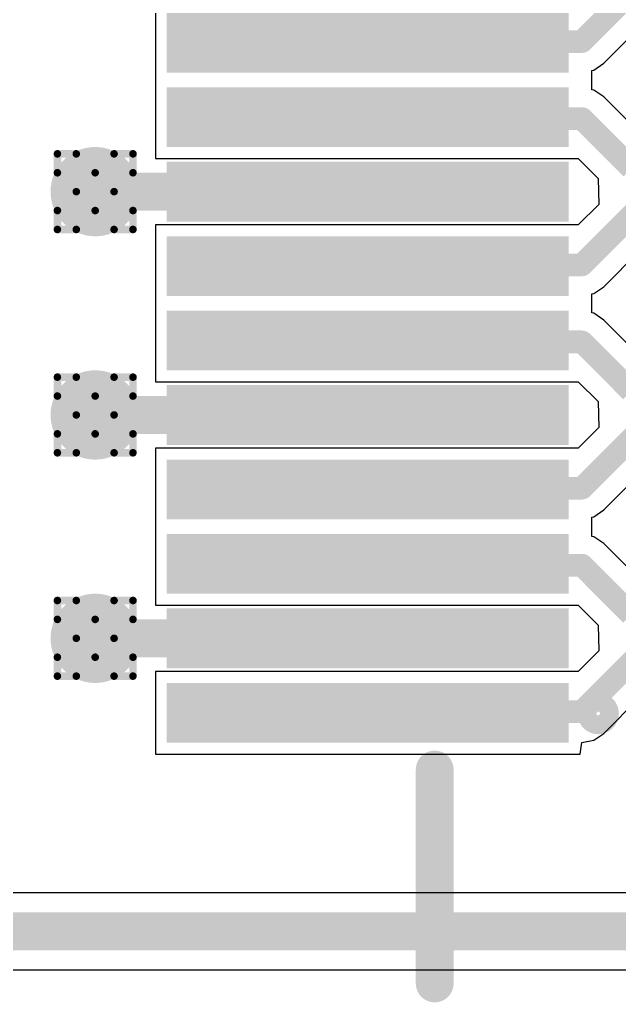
# Model space of a CAD drawing. Header units: inches. Extents: x -0.2 to 17.4, y -0.2 to 2.6.
# Drawn here: x 0.3122 to 0.4709, y 0.1342 to 0.3941 of the extents above; entities that cross this region are included whole.
import ezdxf

# ---------------------------------------------------------------- set-up
doc = ezdxf.new("R2010")
doc.units = ezdxf.units.IN
doc.header["$MEASUREMENT"] = 0
for name, color, linetype in [('Bottom Layer', 5, 'Continuous'), ('Drill Drawing', 1, 'Continuous'), ('Top Layer', 1, 'Continuous'), ('Top Overlay', 2, 'Continuous'), ('Top Solder', 216, 'Continuous'), ('Via Holes', 16, 'Continuous')]:
    doc.layers.add(name, color=color, linetype=linetype)

# ---------------------------------------------------------------- blocks, each defined once
blk = doc.blocks.new('HD_A_05H9191N_4')
at = {"layer": 'Top Layer'}
for points in [[(-0.00591, 0.18348), (0.00591, 0.18348), (0.00591, 0.08112), (-0.00591, 0.08112)], [(0.01378, 0.18348), (0.0256, 0.18348), (0.0256, 0.08112), (0.01378, 0.08112)], [(0.03347, 0.18348), (0.04529, 0.18348), (0.04529, 0.08112), (0.03347, 0.08112)], [(0.05316, 0.18348), (0.06498, 0.18348), (0.06498, 0.08112), (0.05316, 0.08112)], [(0.07284, 0.18348), (0.08466, 0.18348), (0.08466, 0.08112), (0.07284, 0.08112)], [(0.09253, 0.18348), (0.10435, 0.18348), (0.10435, 0.08112), (0.09253, 0.08112)], [(0.11222, 0.18348), (0.12404, 0.18348), (0.12404, 0.08112), (0.11222, 0.08112)], [(0.13191, 0.18348), (0.14373, 0.18348), (0.14373, 0.08112), (0.13191, 0.08112)], [(0.1516, 0.18348), (0.16342, 0.18348), (0.16342, 0.08112), (0.1516, 0.08112)], [(0.17129, 0.18348), (0.18311, 0.18348), (0.18311, 0.08112), (0.17129, 0.08112)]]:
    blk.add_hatch(color=1, dxfattribs=at).paths.add_polyline_path(points)
at = {"layer": 'Top Solder'}
for points in [[(-0.00791, 0.18548), (0.00791, 0.18548), (0.00791, 0.07912), (-0.00791, 0.07912)], [(0.01178, 0.18548), (0.0276, 0.18548), (0.0276, 0.07912), (0.01178, 0.07912)], [(0.03147, 0.18548), (0.04729, 0.18548), (0.04729, 0.07912), (0.03147, 0.07912)], [(0.05116, 0.18548), (0.06698, 0.18548), (0.06698, 0.07912), (0.05116, 0.07912)], [(0.07084, 0.18548), (0.08666, 0.18548), (0.08666, 0.07912), (0.07084, 0.07912)], [(0.09053, 0.18548), (0.10635, 0.18548), (0.10635, 0.07912), (0.09053, 0.07912)], [(0.11022, 0.18548), (0.12604, 0.18548), (0.12604, 0.07912), (0.11022, 0.07912)], [(0.12991, 0.18548), (0.14573, 0.18548), (0.14573, 0.07912), (0.12991, 0.07912)], [(0.1496, 0.18548), (0.16542, 0.18548), (0.16542, 0.07912), (0.1496, 0.07912)], [(0.16929, 0.18548), (0.18511, 0.18548), (0.18511, 0.07912), (0.16929, 0.07912)]]:
    blk.add_hatch(color=216, dxfattribs=at).paths.add_polyline_path(points)
at = {"layer": 'Top Overlay'}
for points, const_width in [([(0.18037, 0.19327, 1), (0.17441, 0.19327, 1)], 0.005), ([(0.17316, 0.19327, 1), (0.17566, 0.19327, 1)], 0.0025), ([(0.17912, 0.19327, 1), (0.18162, 0.19327, 1)], 0.0025), ([(0.18971, 0.15002, 1), (0.19471, 0.15002, 1)], 0.005), ([(0.24629, 0.15002, 1), (0.25129, 0.15002, 1)], 0.005)]:
    blk.add_lwpolyline(points, format="xyb", close=True, dxfattribs=dict(at, const_width=const_width))
at = {"layer": 'Top Overlay', "const_width": 0.01}
blk.add_lwpolyline([(0.24879, 0.15002), (0.19221, 0.15002)], dxfattribs=at)

msp = doc.modelspace()

# ---------------------------------------------------------------- hatches: boundary and pattern name
at = {"layer": 'Bottom Layer'}
h = msp.add_hatch(color=5, dxfattribs=at)
edge = h.paths.add_edge_path()
edge.add_arc((0.33218, 0.34862), 0.01181, 0, 360)
h = msp.add_hatch(color=5, dxfattribs=at)
edge = h.paths.add_edge_path()
edge.add_arc((0.33218, 0.28956), 0.01181, 0, 360)
h = msp.add_hatch(color=5, dxfattribs=at)
edge = h.paths.add_edge_path()
edge.add_arc((0.33218, 0.23049), 0.01181, 0, 360)
at = {"layer": 'Top Layer'}
h = msp.add_hatch(color=1, dxfattribs=at)
edge = h.paths.add_edge_path()
edge.add_arc((0.33218, 0.34862), 0.01181, 0, 360)
h = msp.add_hatch(color=1, dxfattribs=at)
edge = h.paths.add_edge_path()
edge.add_arc((0.33218, 0.28956), 0.01181, 0, 360)
h = msp.add_hatch(color=1, dxfattribs=at)
edge = h.paths.add_edge_path()
edge.add_arc((0.33218, 0.23049), 0.01181, 0, 360)
at = {"layer": 'Via Holes'}
h = msp.add_hatch(color=7, dxfattribs=at)
edge = h.paths.add_edge_path()
edge.add_arc((0.33218, 0.34862), 0.00591, 0, 360)
h = msp.add_hatch(color=7, dxfattribs=at)
edge = h.paths.add_edge_path()
edge.add_arc((0.33218, 0.28956), 0.00591, 0, 360)
h = msp.add_hatch(color=7, dxfattribs=at)
edge = h.paths.add_edge_path()
edge.add_arc((0.33218, 0.23049), 0.00591, 0, 360)

# ---------------------------------------------------------------- linework, layer by layer
at = {"layer": 'Bottom Layer'}
for p, q in [((0.728, 0.1632), (0.30822, 0.1632)), ((0.304, 0.1428), (0.72378, 0.1428))]:
    msp.add_line(p, q, dxfattribs=at)
at = {"layer": 'Bottom Layer', "const_width": 0.01}
msp.add_lwpolyline([(0.304, 0.153), (0.728, 0.153)], dxfattribs=at)
at = {"layer": 'Drill Drawing', "const_width": 0.002}
for points in [[(0.32218, 0.35362), (0.32218, 0.35862)], [(0.32218, 0.35862), (0.32718, 0.35862)], [(0.32718, 0.35862), (0.33218, 0.35362)], [(0.33218, 0.35362), (0.33718, 0.35862)], [(0.33718, 0.35862), (0.34218, 0.35862)], [(0.34218, 0.35362), (0.34218, 0.35862)], [(0.32218, 0.35362), (0.32718, 0.34862)], [(0.33718, 0.34862), (0.34218, 0.35362)], [(0.32218, 0.34362), (0.32718, 0.34862)], [(0.33718, 0.34862), (0.34218, 0.34362)], [(0.32218, 0.33862), (0.32218, 0.34362)], [(0.32718, 0.33862), (0.33218, 0.34362)], [(0.33218, 0.34362), (0.33718, 0.33862)], [(0.34218, 0.33862), (0.34218, 0.34362)], [(0.32218, 0.33862), (0.32718, 0.33862)], [(0.33718, 0.33862), (0.34218, 0.33862)], [(0.32218, 0.29456), (0.32218, 0.29956)], [(0.32218, 0.29956), (0.32718, 0.29956)], [(0.32718, 0.29956), (0.33218, 0.29456)], [(0.33218, 0.29456), (0.33718, 0.29956)], [(0.33718, 0.29956), (0.34218, 0.29956)], [(0.34218, 0.29456), (0.34218, 0.29956)], [(0.32218, 0.29456), (0.32718, 0.28956)], [(0.33718, 0.28956), (0.34218, 0.29456)], [(0.32218, 0.28456), (0.32718, 0.28956)], [(0.33718, 0.28956), (0.34218, 0.28456)], [(0.32218, 0.27956), (0.32218, 0.28456)], [(0.32718, 0.27956), (0.33218, 0.28456)], [(0.33218, 0.28456), (0.33718, 0.27956)], [(0.34218, 0.27956), (0.34218, 0.28456)], [(0.32218, 0.27956), (0.32718, 0.27956)], [(0.33718, 0.27956), (0.34218, 0.27956)], [(0.32218, 0.23549), (0.32218, 0.24049)], [(0.32218, 0.24049), (0.32718, 0.24049)], [(0.32718, 0.24049), (0.33218, 0.23549)], [(0.33218, 0.23549), (0.33718, 0.24049)], [(0.33718, 0.24049), (0.34218, 0.24049)], [(0.34218, 0.23549), (0.34218, 0.24049)], [(0.32218, 0.23549), (0.32718, 0.23049)], [(0.33718, 0.23049), (0.34218, 0.23549)], [(0.32218, 0.22549), (0.32718, 0.23049)], [(0.33718, 0.23049), (0.34218, 0.22549)], [(0.32218, 0.22049), (0.32218, 0.22549)], [(0.32718, 0.22049), (0.33218, 0.22549)], [(0.33218, 0.22549), (0.33718, 0.22049)], [(0.34218, 0.22049), (0.34218, 0.22549)], [(0.32218, 0.22049), (0.32718, 0.22049)], [(0.33718, 0.22049), (0.34218, 0.22049)]]:
    msp.add_lwpolyline(points, dxfattribs=at)
at = {"layer": 'Drill Drawing', "const_width": 0.001}
for points in [[(0.32168, 0.35862, 1), (0.32268, 0.35862, 1)], [(0.32168, 0.35862, 1), (0.32268, 0.35862, 1)], [(0.32668, 0.35862, 1), (0.32768, 0.35862, 1)], [(0.32668, 0.35862, 1), (0.32768, 0.35862, 1)], [(0.33668, 0.35862, 1), (0.33768, 0.35862, 1)], [(0.33668, 0.35862, 1), (0.33768, 0.35862, 1)], [(0.34168, 0.35862, 1), (0.34268, 0.35862, 1)], [(0.34168, 0.35862, 1), (0.34268, 0.35862, 1)], [(0.32168, 0.35362, 1), (0.32268, 0.35362, 1)], [(0.32168, 0.35362, 1), (0.32268, 0.35362, 1)], [(0.33168, 0.35362, 1), (0.33268, 0.35362, 1)], [(0.33168, 0.35362, 1), (0.33268, 0.35362, 1)], [(0.34168, 0.35362, 1), (0.34268, 0.35362, 1)], [(0.34168, 0.35362, 1), (0.34268, 0.35362, 1)], [(0.32668, 0.34862, 1), (0.32768, 0.34862, 1)], [(0.32668, 0.34862, 1), (0.32768, 0.34862, 1)], [(0.33668, 0.34862, 1), (0.33768, 0.34862, 1)], [(0.33668, 0.34862, 1), (0.33768, 0.34862, 1)], [(0.32168, 0.34362, 1), (0.32268, 0.34362, 1)], [(0.32168, 0.34362, 1), (0.32268, 0.34362, 1)], [(0.33168, 0.34362, 1), (0.33268, 0.34362, 1)], [(0.33168, 0.34362, 1), (0.33268, 0.34362, 1)], [(0.34168, 0.34362, 1), (0.34268, 0.34362, 1)], [(0.34168, 0.34362, 1), (0.34268, 0.34362, 1)], [(0.32168, 0.33862, 1), (0.32268, 0.33862, 1)], [(0.32168, 0.33862, 1), (0.32268, 0.33862, 1)], [(0.32668, 0.33862, 1), (0.32768, 0.33862, 1)], [(0.32668, 0.33862, 1), (0.32768, 0.33862, 1)], [(0.33668, 0.33862, 1), (0.33768, 0.33862, 1)], [(0.33668, 0.33862, 1), (0.33768, 0.33862, 1)], [(0.34168, 0.33862, 1), (0.34268, 0.33862, 1)], [(0.34168, 0.33862, 1), (0.34268, 0.33862, 1)], [(0.32168, 0.29956, 1), (0.32268, 0.29956, 1)], [(0.32168, 0.29956, 1), (0.32268, 0.29956, 1)], [(0.32668, 0.29956, 1), (0.32768, 0.29956, 1)], [(0.32668, 0.29956, 1), (0.32768, 0.29956, 1)], [(0.33668, 0.29956, 1), (0.33768, 0.29956, 1)], [(0.33668, 0.29956, 1), (0.33768, 0.29956, 1)], [(0.34168, 0.29956, 1), (0.34268, 0.29956, 1)], [(0.34168, 0.29956, 1), (0.34268, 0.29956, 1)], [(0.32168, 0.29456, 1), (0.32268, 0.29456, 1)], [(0.32168, 0.29456, 1), (0.32268, 0.29456, 1)], [(0.33168, 0.29456, 1), (0.33268, 0.29456, 1)], [(0.33168, 0.29456, 1), (0.33268, 0.29456, 1)], [(0.34168, 0.29456, 1), (0.34268, 0.29456, 1)], [(0.34168, 0.29456, 1), (0.34268, 0.29456, 1)], [(0.32668, 0.28956, 1), (0.32768, 0.28956, 1)], [(0.32668, 0.28956, 1), (0.32768, 0.28956, 1)], [(0.33668, 0.28956, 1), (0.33768, 0.28956, 1)], [(0.33668, 0.28956, 1), (0.33768, 0.28956, 1)], [(0.32168, 0.28456, 1), (0.32268, 0.28456, 1)], [(0.32168, 0.28456, 1), (0.32268, 0.28456, 1)], [(0.33168, 0.28456, 1), (0.33268, 0.28456, 1)], [(0.33168, 0.28456, 1), (0.33268, 0.28456, 1)], [(0.34168, 0.28456, 1), (0.34268, 0.28456, 1)], [(0.34168, 0.28456, 1), (0.34268, 0.28456, 1)], [(0.32168, 0.27956, 1), (0.32268, 0.27956, 1)], [(0.32168, 0.27956, 1), (0.32268, 0.27956, 1)], [(0.32668, 0.27956, 1), (0.32768, 0.27956, 1)], [(0.32668, 0.27956, 1), (0.32768, 0.27956, 1)], [(0.33668, 0.27956, 1), (0.33768, 0.27956, 1)], [(0.33668, 0.27956, 1), (0.33768, 0.27956, 1)], [(0.34168, 0.27956, 1), (0.34268, 0.27956, 1)], [(0.34168, 0.27956, 1), (0.34268, 0.27956, 1)], [(0.32168, 0.24049, 1), (0.32268, 0.24049, 1)], [(0.32168, 0.24049, 1), (0.32268, 0.24049, 1)], [(0.32668, 0.24049, 1), (0.32768, 0.24049, 1)], [(0.32668, 0.24049, 1), (0.32768, 0.24049, 1)], [(0.33668, 0.24049, 1), (0.33768, 0.24049, 1)], [(0.33668, 0.24049, 1), (0.33768, 0.24049, 1)], [(0.34168, 0.24049, 1), (0.34268, 0.24049, 1)], [(0.34168, 0.24049, 1), (0.34268, 0.24049, 1)], [(0.32168, 0.23549, 1), (0.32268, 0.23549, 1)], [(0.32168, 0.23549, 1), (0.32268, 0.23549, 1)], [(0.33168, 0.23549, 1), (0.33268, 0.23549, 1)], [(0.33168, 0.23549, 1), (0.33268, 0.23549, 1)], [(0.34168, 0.23549, 1), (0.34268, 0.23549, 1)], [(0.34168, 0.23549, 1), (0.34268, 0.23549, 1)], [(0.32668, 0.23049, 1), (0.32768, 0.23049, 1)], [(0.32668, 0.23049, 1), (0.32768, 0.23049, 1)], [(0.33668, 0.23049, 1), (0.33768, 0.23049, 1)], [(0.33668, 0.23049, 1), (0.33768, 0.23049, 1)], [(0.32168, 0.22549, 1), (0.32268, 0.22549, 1)], [(0.32168, 0.22549, 1), (0.32268, 0.22549, 1)], [(0.33168, 0.22549, 1), (0.33268, 0.22549, 1)], [(0.33168, 0.22549, 1), (0.33268, 0.22549, 1)], [(0.34168, 0.22549, 1), (0.34268, 0.22549, 1)], [(0.34168, 0.22549, 1), (0.34268, 0.22549, 1)], [(0.32168, 0.22049, 1), (0.32268, 0.22049, 1)], [(0.32168, 0.22049, 1), (0.32268, 0.22049, 1)], [(0.32668, 0.22049, 1), (0.32768, 0.22049, 1)], [(0.32668, 0.22049, 1), (0.32768, 0.22049, 1)], [(0.33668, 0.22049, 1), (0.33768, 0.22049, 1)], [(0.33668, 0.22049, 1), (0.33768, 0.22049, 1)], [(0.34168, 0.22049, 1), (0.34268, 0.22049, 1)], [(0.34168, 0.22049, 1), (0.34268, 0.22049, 1)]]:
    msp.add_lwpolyline(points, format="xyb", close=True, dxfattribs=at)
at = {"layer": 'Top Layer'}
for p, q in [((0.34812, 0.39891), (0.34812, 0.3574)), ((0.46674, 0.38256), (0.47615, 0.39197)), ((0.46409, 0.38079), (0.46674, 0.38256)), ((0.4636, 0.38069), (0.46409, 0.38079)), ((0.4636, 0.37559), (0.4636, 0.38069)), ((0.46409, 0.3755), (0.4636, 0.37559)), ((0.46674, 0.37373), (0.46409, 0.3755)), ((0.47586, 0.3646), (0.46674, 0.37373)), ((0.34812, 0.3574), (0.45999, 0.3574)), ((0.45999, 0.3574), (0.46525, 0.35214)), ((0.46525, 0.35214), (0.46542, 0.34524)), ((0.46542, 0.34524), (0.46001, 0.33984)), ((0.46001, 0.33984), (0.34812, 0.33984)), ((0.34812, 0.33984), (0.34812, 0.29834)), ((0.46674, 0.32349), (0.47615, 0.3329)), ((0.46409, 0.32172), (0.46674, 0.32349)), ((0.46363, 0.32163), (0.46409, 0.32172)), ((0.46363, 0.31653), (0.46363, 0.32163)), ((0.46409, 0.31644), (0.46363, 0.31653)), ((0.46674, 0.31467), (0.46409, 0.31644)), ((0.47583, 0.30558), (0.46674, 0.31467)), ((0.34812, 0.29834), (0.45999, 0.29834)), ((0.45999, 0.29834), (0.46525, 0.29308)), ((0.46525, 0.29308), (0.46547, 0.28623)), ((0.46547, 0.28623), (0.46001, 0.28078)), ((0.46001, 0.28078), (0.34812, 0.28078)), ((0.34812, 0.28078), (0.34812, 0.23927)), ((0.46674, 0.26443), (0.47619, 0.27388)), ((0.4636, 0.26256), (0.46409, 0.26266)), ((0.4636, 0.25746), (0.4636, 0.26256)), ((0.46409, 0.26266), (0.46674, 0.26443)), ((0.46409, 0.25737), (0.4636, 0.25746)), ((0.46674, 0.2556), (0.46409, 0.25737)), ((0.47582, 0.24651), (0.46674, 0.2556)), ((0.34812, 0.23927), (0.45999, 0.23927)), ((0.45999, 0.23927), (0.46525, 0.23401)), ((0.46525, 0.23401), (0.46548, 0.22717)), ((0.46548, 0.22717), (0.46001, 0.22171)), ((0.46001, 0.22171), (0.34812, 0.22171)), ((0.34812, 0.22171), (0.34812, 0.19989)), ((0.46674, 0.20536), (0.47619, 0.21481)), ((0.46409, 0.20359), (0.46674, 0.20536)), ((0.46048, 0.19989), (0.46097, 0.20297)), ((0.46097, 0.20297), (0.46409, 0.20359)), ((0.34812, 0.19989), (0.46048, 0.19989))]:
    msp.add_line(p, q, dxfattribs=at)
for points, const_width in [([(0.46097, 0.38832), (0.47649, 0.40384)], 0.006), ([(0.4043, 0.388), (0.40463, 0.38832)], 0.006), ([(0.40463, 0.38832), (0.46097, 0.38832)], 0.006), ([(0.40465, 0.36796), (0.46097, 0.36796)], 0.006), ([(0.46097, 0.36796), (0.47414, 0.35479)], 0.006), ([(0.33218, 0.34862), (0.4043, 0.34862)], 0.01), ([(0.46097, 0.32925), (0.4765, 0.34479)], 0.006), ([(0.40463, 0.32925), (0.46097, 0.32925)], 0.006), ([(0.40465, 0.3089), (0.46097, 0.3089)], 0.006), ([(0.46097, 0.3089), (0.47403, 0.29584)], 0.006), ([(0.33218, 0.28956), (0.4043, 0.28956)], 0.01), ([(0.46097, 0.27019), (0.47662, 0.28584)], 0.006), ([(0.40463, 0.27019), (0.46097, 0.27019)], 0.006), ([(0.40465, 0.24983), (0.46097, 0.24983)], 0.006), ([(0.46097, 0.24983), (0.47401, 0.23679)], 0.006), ([(0.33218, 0.23049), (0.4043, 0.23049)], 0.01), ([(0.46097, 0.21112), (0.47663, 0.22679)], 0.006), ([(0.40463, 0.21112), (0.46097, 0.21112)], 0.006)]:
    msp.add_lwpolyline(points, dxfattribs=dict(at, const_width=const_width))
for points, const_width in [([(0.4028, 0.388, 1), (0.4058, 0.388, 1)], 0.003), ([(0.40313, 0.38832, 1), (0.40613, 0.38832, 1)], 0.003), ([(0.40313, 0.38832, 1), (0.40613, 0.38832, 1)], 0.003), ([(0.45947, 0.38832, 1), (0.46247, 0.38832, 1)], 0.003), ([(0.45947, 0.38832, 1), (0.46247, 0.38832, 1)], 0.003), ([(0.40315, 0.36796, 1), (0.40615, 0.36796, 1)], 0.003), ([(0.45947, 0.36796, 1), (0.46247, 0.36796, 1)], 0.003), ([(0.45947, 0.36796, 1), (0.46247, 0.36796, 1)], 0.003), ([(0.32968, 0.34862, 1), (0.33468, 0.34862, 1)], 0.005), ([(0.4018, 0.34862, 1), (0.4068, 0.34862, 1)], 0.005), ([(0.40313, 0.32925, 1), (0.40613, 0.32925, 1)], 0.003), ([(0.45947, 0.32925, 1), (0.46247, 0.32925, 1)], 0.003), ([(0.45947, 0.32925, 1), (0.46247, 0.32925, 1)], 0.003), ([(0.40315, 0.3089, 1), (0.40615, 0.3089, 1)], 0.003), ([(0.45947, 0.3089, 1), (0.46247, 0.3089, 1)], 0.003), ([(0.45947, 0.3089, 1), (0.46247, 0.3089, 1)], 0.003), ([(0.32968, 0.28956, 1), (0.33468, 0.28956, 1)], 0.005), ([(0.4018, 0.28956, 1), (0.4068, 0.28956, 1)], 0.005), ([(0.40313, 0.27019, 1), (0.40613, 0.27019, 1)], 0.003), ([(0.45947, 0.27019, 1), (0.46247, 0.27019, 1)], 0.003), ([(0.45947, 0.27019, 1), (0.46247, 0.27019, 1)], 0.003), ([(0.40315, 0.24983, 1), (0.40615, 0.24983, 1)], 0.003), ([(0.45947, 0.24983, 1), (0.46247, 0.24983, 1)], 0.003), ([(0.45947, 0.24983, 1), (0.46247, 0.24983, 1)], 0.003), ([(0.32968, 0.23049, 1), (0.33468, 0.23049, 1)], 0.005), ([(0.4018, 0.23049, 1), (0.4068, 0.23049, 1)], 0.005), ([(0.40313, 0.21112, 1), (0.40613, 0.21112, 1)], 0.003), ([(0.45947, 0.21112, 1), (0.46247, 0.21112, 1)], 0.003), ([(0.45947, 0.21112, 1), (0.46247, 0.21112, 1)], 0.003)]:
    msp.add_lwpolyline(points, format="xyb", close=True, dxfattribs=dict(at, const_width=const_width))

# ---------------------------------------------------------------- block references
at = {"rotation": 270}
msp.add_blockref('HD_A_05H9191N_4', (0.272, 0.388), dxfattribs=at)

doc.saveas('drawing.dxf')
